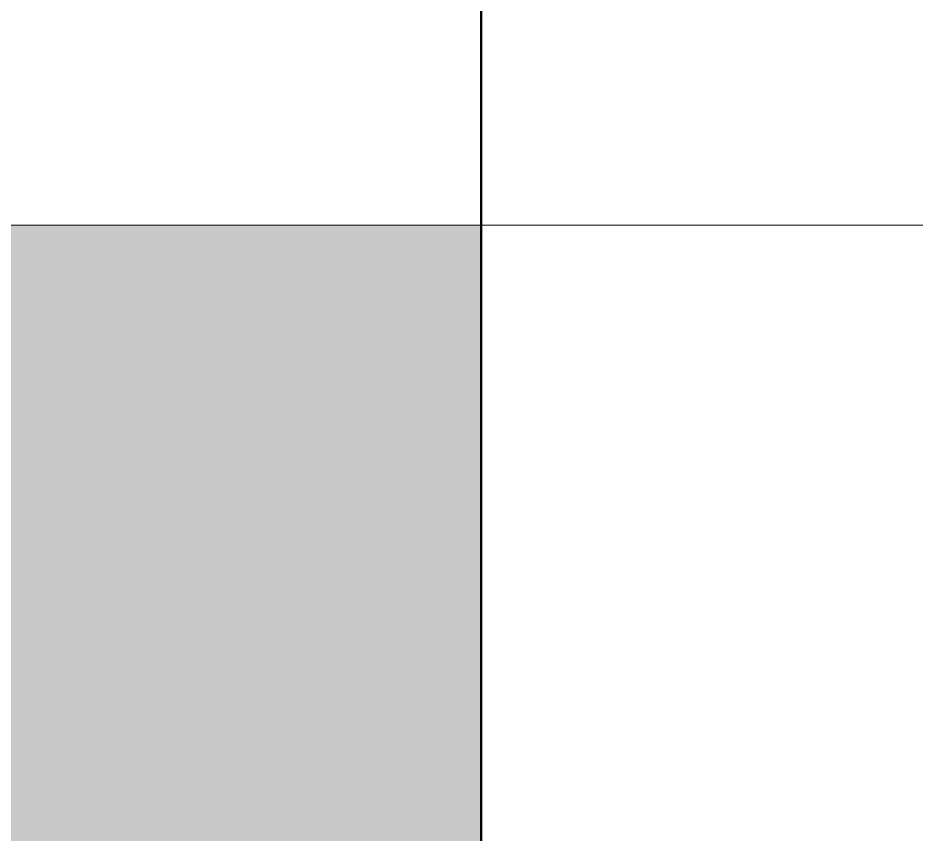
# Model space of a CAD drawing. Header units: inches. Extents: x 9594 to 15314, y -314 to 660.
# Drawn here: x 13710.324 to 13710.845, y 135.053 to 135.526 of the extents above; entities that cross this region are included whole.
import ezdxf

# ---------------------------------------------------------------- set-up
doc = ezdxf.new("R2010")
doc.units = ezdxf.units.IN
doc.header["$MEASUREMENT"] = 0
for name, color, linetype, lineweight in [('A-FLOR-4', 192, 'Continuous', 5), ('A-FLOR-MCUT', 51, 'Continuous', 13), ('A-FLOR-PATT-2', 8, 'Continuous', 9), ('A-GLAZ-CWMG-1', 51, 'Continuous', 50)]:
    doc.layers.add(name, color=color, linetype=linetype, lineweight=lineweight)

# ---------------------------------------------------------------- blocks, each defined once
blk = doc.blocks.new('Rectangular Mullion - Stud - Base_Head-1769174-BUILDING SECTION - NORTH_SOUTH AT ELEVATOR AND COURTYARD - LOOKING EAST')
at = {"layer": 'A-GLAZ-CWMG-1'}
blk.add_line((-3409.29874, 139.25), (-3409.29874, 133.75), dxfattribs=at)

msp = doc.modelspace()

# ---------------------------------------------------------------- hatches: boundary and pattern name
at = {"layer": 'A-FLOR-4'}
msp.add_hatch(color=256, dxfattribs=at).paths.add_polyline_path([(13709.96791, 135.03125), (13710.59291, 135.03125), (13710.59291, 135.40625), (13680.14288, 135.40625), (13680.14288, 135.03125), (13705.21791, 135.03125)], flags=0)
at = {"layer": 'A-FLOR-PATT-2'}
h = msp.add_hatch(dxfattribs=at)
h.set_pattern_fill('FP_47', color=256, style=0, pattern_type=2)
h.set_pattern_definition([(0, (14107.5676, 138.832), (0, 4.798), []), (315, (14107.5676, 138.832), (4.798427, 0), [6.786, -6.786]), (45, (14107.5676, 138.832), (4.798427, 0), [6.786, -6.786])])
h.paths.add_polyline_path([(13709.96791, 135.40625), (13710.59291, 135.40625), (13710.59291, 136), (13680.14288, 136), (13680.14288, 135.40625), (13705.21791, 135.40625)], flags=0)

# ---------------------------------------------------------------- linework, layer by layer
at = {"layer": 'A-FLOR-MCUT'}
msp.add_line((13711.59291, 135.40625), (13642.56791, 135.40625), dxfattribs=at)

# ---------------------------------------------------------------- block references
at = {"layer": 'A-GLAZ-CWMG-1'}
msp.add_blockref('Rectangular Mullion - Stud - Base_Head-1769174-BUILDING SECTION - NORTH_SOUTH AT ELEVATOR AND COURTYARD - LOOKING EAST', (17119.89164, 0), dxfattribs=at)

doc.saveas('drawing.dxf')
